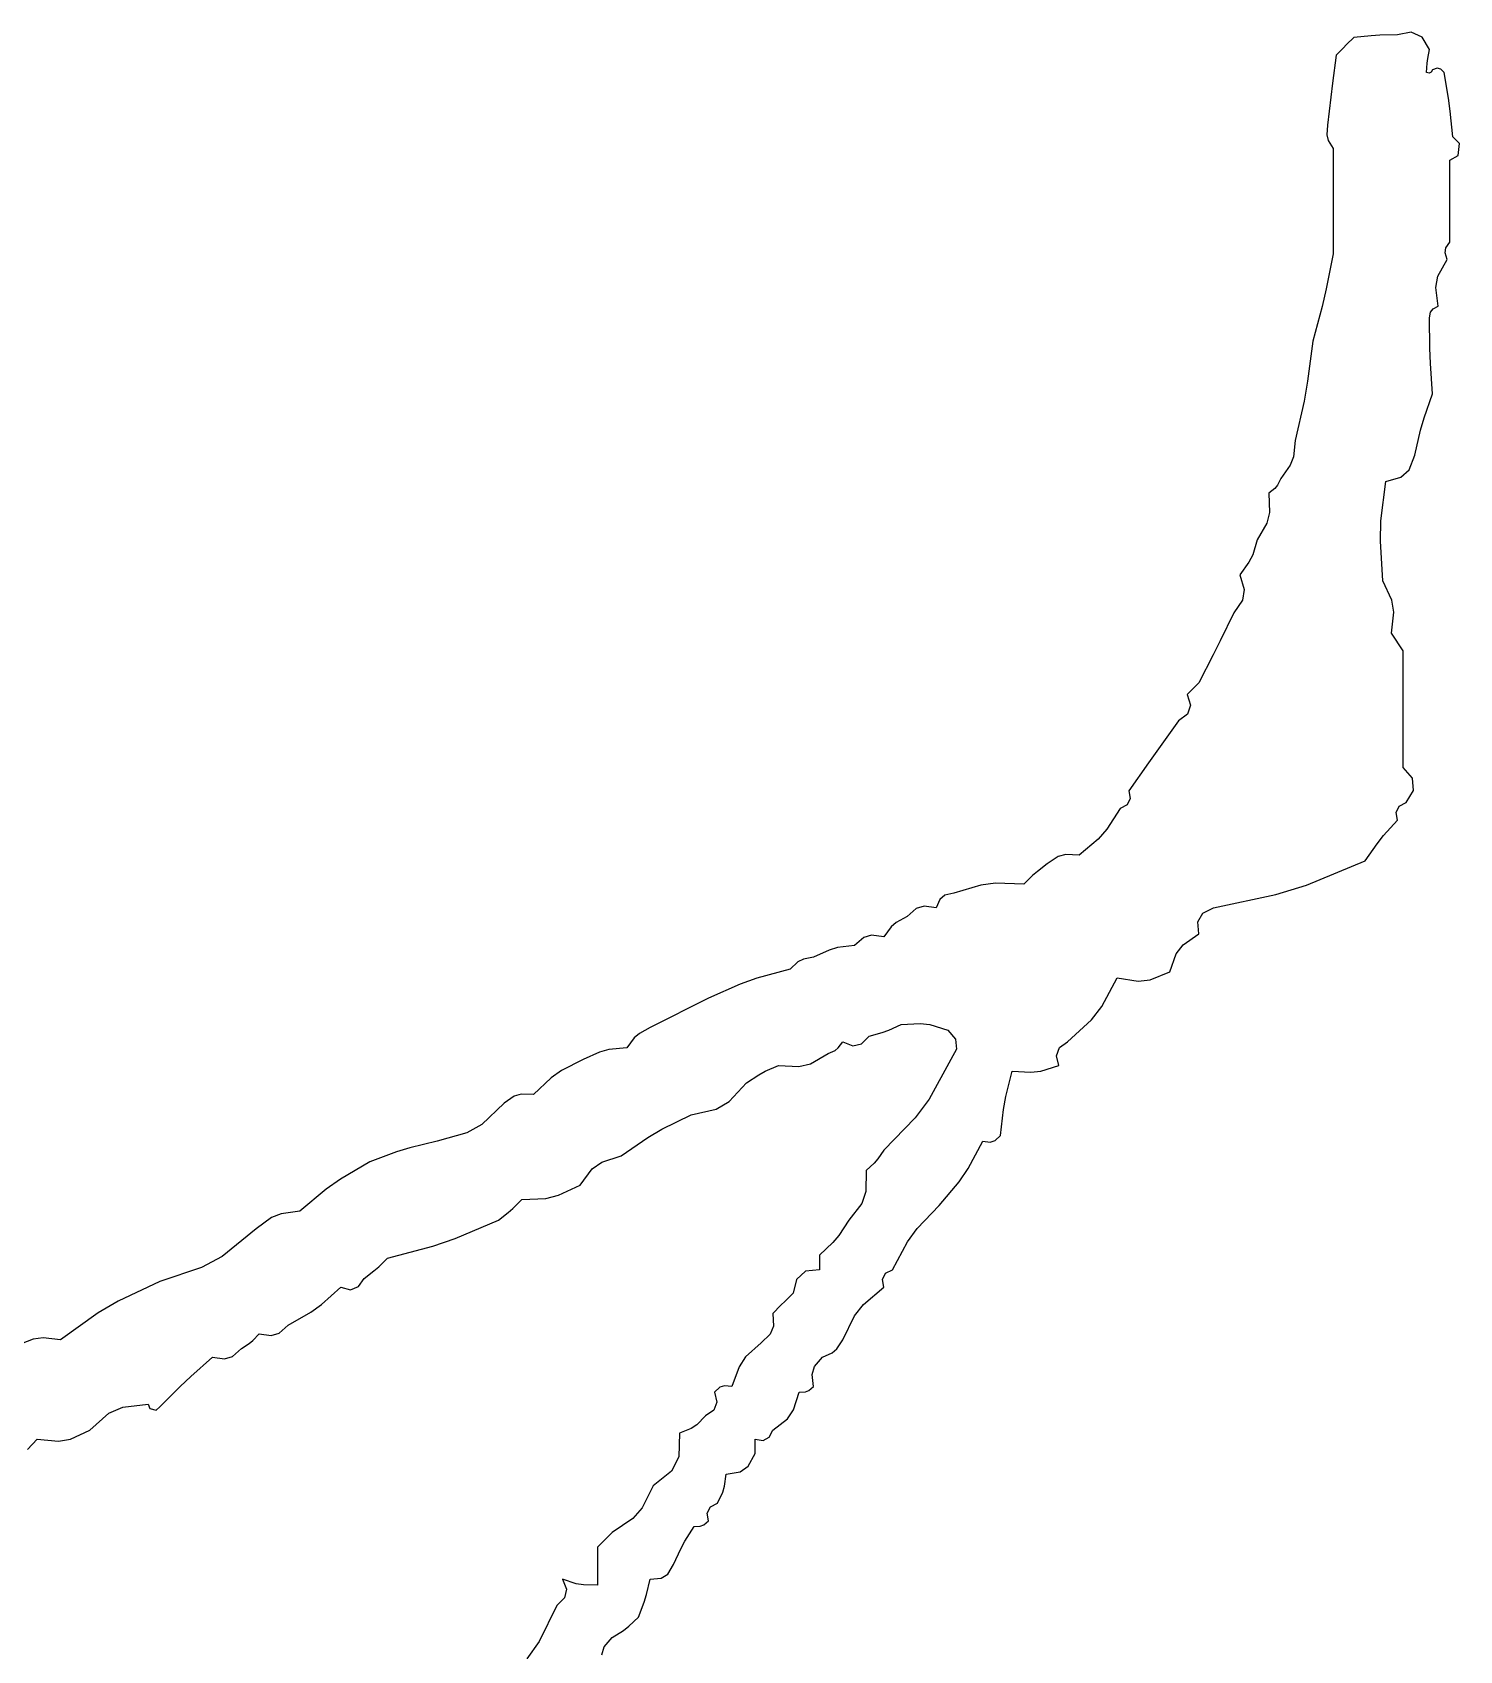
# Model space of a CAD drawing. Header units: inches. Extents: x 0 to 508000, y 0 to 738838.
# Drawn here: x 245295.1 to 245425.3, y 318234.3 to 318381.9 of the extents above; entities that cross this region are included whole.
import ezdxf

# ---------------------------------------------------------------- set-up
doc = ezdxf.new("R2010")
doc.units = ezdxf.units.IN
doc.header["$LTSCALE"] = 1000
doc.header["$MEASUREMENT"] = 0
doc.layers.get('0').update_dxf_attribs({"true_color": 0xffffff})
doc.layers.add('TK-TEXT', color=4, linetype='Continuous', true_color=0x00ffff)

# ---------------------------------------------------------------- blocks, each defined once
blk = doc.blocks.new('A$C4E5A0049')
at = {"lineweight": -3}
for p, q in [((25.3536, 18.2931), (25.3452, 18.2847)), ((25.3703, 18.3097), (25.3536, 18.2931)), ((25.4118, 18.3144), (25.3703, 18.3097)), ((25.4327, 18.3158), (25.4118, 18.3144)), ((25.4744, 18.3167), (25.4327, 18.3158)), ((25.5075, 18.3225), (25.4744, 18.3167)), ((25.5335, 18.3107), (25.5075, 18.3225)), ((25.5509, 18.2819), (25.5335, 18.3107)), ((25.3286, 18.268), (25.3202, 18.2014)), ((25.3452, 18.2847), (25.3286, 18.268)), ((25.5454, 18.2487), (25.5468, 18.2599)), ((25.5468, 18.2599), (25.5509, 18.2819)), ((25.5439, 18.2264), (25.5454, 18.2487)), ((25.5501, 18.2255), (25.5439, 18.2264)), ((25.5548, 18.2279), (25.5501, 18.2255)), ((25.5578, 18.2333), (25.5548, 18.2279)), ((25.5686, 18.2372), (25.5578, 18.2333)), ((25.5779, 18.2349), (25.5686, 18.2372)), ((25.5856, 18.2264), (25.5779, 18.2349)), ((25.5959, 18.1655), (25.5856, 18.2264)), ((25.3202, 18.2014), (25.3161, 18.168)), ((25.3161, 18.168), (25.3077, 18.1013)), ((25.6001, 18.1349), (25.5959, 18.1655)), ((25.6064, 18.0736), (25.6001, 18.1349)), ((25.3077, 18.1013), (25.3061, 18.0785)), ((25.3061, 18.0785), (25.3094, 18.0652)), ((25.3094, 18.0652), (25.3216, 18.0458)), ((25.6225, 18.058), (25.6064, 18.0736)), ((25.6189, 18.0292), (25.6225, 18.058)), ((25.3216, 18.0458), (25.3216, 17.9458)), ((25.5995, 18.018), (25.6189, 18.0292)), ((25.5995, 17.9402), (25.5995, 18.018)), ((25.3216, 17.9458), (25.3216, 17.8957)), ((25.5995, 17.9013), (25.5995, 17.9402)), ((25.3216, 17.8957), (25.3216, 17.7957)), ((25.5995, 17.8235), (25.5995, 17.9013)), ((25.3216, 17.7957), (25.3047, 17.7118)), ((25.588, 17.7981), (25.5899, 17.8096)), ((25.5925, 17.7818), (25.588, 17.7981)), ((25.5899, 17.8096), (25.5995, 17.8235)), ((25.5709, 17.7421), (25.5925, 17.7818)), ((25.3047, 17.7118), (25.295, 17.6701)), ((25.5659, 17.7156), (25.5709, 17.7421)), ((25.5717, 17.6707), (25.5659, 17.7156)), ((25.295, 17.6701), (25.273, 17.5873)), ((25.5509, 17.6429), (25.5534, 17.6566)), ((25.5514, 17.5706), (25.5509, 17.6429)), ((25.5534, 17.6566), (25.5593, 17.6644)), ((25.5593, 17.6644), (25.5717, 17.6707)), ((25.273, 17.5873), (25.2605, 17.4922)), ((25.5528, 17.5344), (25.5514, 17.5706)), ((25.5578, 17.4623), (25.5528, 17.5344)), ((25.2605, 17.4922), (25.2521, 17.4448)), ((25.2521, 17.4448), (25.2313, 17.3512)), ((25.5378, 17.405), (25.5578, 17.4623)), ((25.5294, 17.3757), (25.5378, 17.405)), ((25.5161, 17.3164), (25.5294, 17.3757)), ((25.2313, 17.3512), (25.227, 17.3127)), ((25.2191, 17.2923), (25.1966, 17.2609)), ((25.227, 17.3127), (25.2191, 17.2923)), ((25.5022, 17.2817), (25.5161, 17.3164)), ((25.1966, 17.2609), (25.1891, 17.2447)), ((25.4353, 17.1601), (25.4467, 17.2539)), ((25.4467, 17.2539), (25.4826, 17.2641)), ((25.4826, 17.2641), (25.5022, 17.2817)), ((25.1829, 17.237), (25.1688, 17.2261)), ((25.1688, 17.2261), (25.17, 17.1803)), ((25.1891, 17.2447), (25.1829, 17.237)), ((25.17, 17.1803), (25.1636, 17.1549)), ((25.1636, 17.1549), (25.141, 17.115)), ((25.4339, 17.1121), (25.4353, 17.1601)), ((25.141, 17.115), (25.13, 17.0794)), ((25.4397, 17.0178), (25.4339, 17.1121)), ((25.1212, 17.0618), (25.0994, 17.0317)), ((25.13, 17.0794), (25.1212, 17.0618)), ((25.0994, 17.0317), (25.1096, 16.9966)), ((25.4611, 16.9718), (25.4397, 17.0178)), ((25.1096, 16.9966), (25.1058, 16.9718)), ((25.0855, 16.9414), (25.0523, 16.8746)), ((25.1058, 16.9718), (25.0855, 16.9414)), ((25.4606, 16.8927), (25.4659, 16.9432)), ((25.4659, 16.9432), (25.4611, 16.9718)), ((25.0523, 16.8746), (25.0357, 16.8412)), ((25.4717, 16.8761), (25.4606, 16.8927)), ((25.4772, 16.8677), (25.4717, 16.8761)), ((25.4883, 16.8511), (25.4772, 16.8677)), ((25.0357, 16.8412), (25.0021, 16.7747)), ((25.4883, 16.7399), (25.4883, 16.8511)), ((24.9854, 16.758), (24.9743, 16.7469)), ((24.991, 16.7635), (24.9854, 16.758)), ((25.0021, 16.7747), (24.991, 16.7635)), ((24.9743, 16.7469), (24.9816, 16.7215)), ((24.9816, 16.7215), (24.9745, 16.7003)), ((25.4883, 16.6844), (25.4883, 16.7399)), ((24.9535, 16.6844), (24.9057, 16.6181)), ((24.9745, 16.7003), (24.9535, 16.6844)), ((25.4883, 16.5732), (25.4883, 16.6844)), ((24.9057, 16.6181), (24.8821, 16.5847)), ((24.8821, 16.5847), (24.8354, 16.5177)), ((25.5101, 16.5478), (25.4883, 16.5732)), ((24.8354, 16.5177), (24.8386, 16.4993)), ((25.4953, 16.4899), (25.5126, 16.5185)), ((25.5126, 16.5185), (25.5101, 16.5478)), ((24.8312, 16.4844), (24.8146, 16.476)), ((24.8386, 16.4993), (24.8312, 16.4844)), ((25.4713, 16.4666), (25.4787, 16.4814)), ((25.4787, 16.4814), (25.4953, 16.4899)), ((24.8146, 16.476), (24.7827, 16.4263)), ((25.4416, 16.4112), (25.4744, 16.4482)), ((25.4744, 16.4482), (25.4713, 16.4666)), ((24.7624, 16.403), (24.7173, 16.3648)), ((24.7827, 16.4263), (24.7624, 16.403)), ((25.4262, 16.3916), (25.4416, 16.4112)), ((24.6857, 16.3667), (24.6672, 16.3617)), ((24.7173, 16.3648), (24.6857, 16.3667)), ((25.398, 16.3509), (25.4262, 16.3916)), ((24.6175, 16.326), (24.6063, 16.3162)), ((24.6409, 16.344), (24.6175, 16.326)), ((24.6672, 16.3617), (24.6409, 16.344)), ((25.2582, 16.2936), (25.398, 16.3509)), ((24.4831, 16.2937), (24.4186, 16.2745)), ((24.5182, 16.2981), (24.4831, 16.2937)), ((24.5854, 16.2954), (24.5182, 16.2981)), ((24.6063, 16.3162), (24.5854, 16.2954)), ((25.1848, 16.271), (25.2582, 16.2936)), ((24.3858, 16.2596), (24.377, 16.2398)), ((24.3976, 16.2694), (24.3858, 16.2596)), ((24.4186, 16.2745), (24.3976, 16.2694)), ((25.0368, 16.2398), (25.1848, 16.271)), ((24.3075, 16.219), (24.2817, 16.2046)), ((24.3293, 16.2381), (24.3075, 16.219)), ((24.3482, 16.2438), (24.3293, 16.2381)), ((24.377, 16.2398), (24.3482, 16.2438)), ((24.9998, 16.2058), (25.0114, 16.2267)), ((25.0114, 16.2267), (25.0368, 16.2398)), ((24.2232, 16.1743), (24.2043, 16.1686)), ((24.2519, 16.1703), (24.2232, 16.1743)), ((24.2696, 16.194), (24.2519, 16.1703)), ((24.2817, 16.2046), (24.2696, 16.194)), ((24.9646, 16.1514), (25.0021, 16.1773)), ((25.0021, 16.1773), (24.9998, 16.2058)), ((24.1218, 16.1391), (24.0852, 16.1217)), ((24.1423, 16.145), (24.1218, 16.1391)), ((24.1825, 16.1495), (24.1423, 16.145)), ((24.2043, 16.1686), (24.1825, 16.1495)), ((24.948, 16.1299), (24.9646, 16.1514)), ((24.0297, 16.0939), (23.95, 16.0721)), ((24.0478, 16.1109), (24.0297, 16.0939)), ((24.0608, 16.1174), (24.0478, 16.1109)), ((24.0852, 16.1217), (24.0608, 16.1174)), ((24.9327, 16.087), (24.948, 16.1299)), ((23.9107, 16.058), (23.8352, 16.0245)), ((23.95, 16.0721), (23.9107, 16.058)), ((24.7711, 16.005), (24.8076, 16.0731)), ((24.8076, 16.0731), (24.8573, 16.0651)), ((24.8573, 16.0651), (24.8859, 16.0683)), ((24.8859, 16.0683), (24.9327, 16.087)), ((23.8352, 16.0245), (23.7796, 15.9967)), ((23.7518, 15.9828), (23.6963, 15.955)), ((23.7796, 15.9967), (23.7518, 15.9828)), ((24.7462, 15.9728), (24.7711, 16.005)), ((23.6705, 15.9407), (23.6584, 15.9301)), ((23.6963, 15.955), (23.6705, 15.9407)), ((24.2172, 15.9342), (24.2485, 15.943)), ((24.2485, 15.943), (24.264, 15.9486)), ((24.264, 15.9486), (24.2936, 15.962)), ((24.2936, 15.962), (24.3383, 15.9645)), ((24.3383, 15.9645), (24.362, 15.9616)), ((24.362, 15.9616), (24.4048, 15.9481)), ((24.4048, 15.9481), (24.423, 15.927)), ((24.6895, 15.9203), (24.7462, 15.9728)), ((23.5978, 15.9022), (23.5758, 15.8964)), ((23.6407, 15.9064), (23.5978, 15.9022)), ((23.6584, 15.9301), (23.6407, 15.9064)), ((24.1361, 15.9), (24.1438, 15.9062)), ((24.1438, 15.9062), (24.1547, 15.9203)), ((24.1547, 15.9203), (24.1786, 15.9112)), ((24.1786, 15.9112), (24.1994, 15.9158)), ((24.1994, 15.9158), (24.2172, 15.9342)), ((24.4255, 15.9029), (24.4117, 15.8786)), ((24.423, 15.927), (24.4255, 15.9029)), ((24.6629, 15.8877), (24.67, 15.9068)), ((24.67, 15.9068), (24.6895, 15.9203)), ((23.5365, 15.8786), (23.4849, 15.8526)), ((23.5758, 15.8964), (23.5365, 15.8786)), ((23.9699, 15.8509), (24.0019, 15.8647)), ((24.0019, 15.8647), (24.0503, 15.862)), ((24.0503, 15.862), (24.0778, 15.8685)), ((24.0778, 15.8685), (24.12, 15.8925)), ((24.12, 15.8925), (24.1361, 15.9)), ((24.4117, 15.8786), (24.3602, 15.7845)), ((24.626, 15.8512), (24.6687, 15.8647)), ((24.6687, 15.8647), (24.6629, 15.8877)), ((23.4602, 15.8352), (23.4184, 15.7953)), ((23.4849, 15.8526), (23.4602, 15.8352)), ((23.9255, 15.823), (23.9544, 15.8425)), ((23.9544, 15.8425), (23.9699, 15.8509)), ((24.5429, 15.7905), (24.5576, 15.8508)), ((24.5576, 15.8508), (24.6023, 15.8483)), ((24.6023, 15.8483), (24.626, 15.8512)), ((23.3727, 15.7911), (23.349, 15.7744)), ((23.3894, 15.7961), (23.3727, 15.7911)), ((23.4184, 15.7953), (23.3894, 15.7961)), ((23.884, 15.7783), (23.9255, 15.823)), ((24.5373, 15.7597), (24.5429, 15.7905)), ((23.349, 15.7744), (23.2955, 15.7241)), ((23.7935, 15.7466), (23.853, 15.7603)), ((23.853, 15.7603), (23.884, 15.7783)), ((24.3602, 15.7845), (24.327, 15.7399)), ((24.5298, 15.698), (24.5373, 15.7597)), ((23.2955, 15.7241), (23.2599, 15.704)), ((23.6905, 15.6931), (23.7242, 15.7127)), ((23.7242, 15.7127), (23.7935, 15.7466)), ((24.327, 15.7399), (24.2519, 15.6633)), ((23.1892, 15.6841), (23.1243, 15.6685)), ((23.2599, 15.704), (23.1892, 15.6841)), ((23.6268, 15.6494), (23.6905, 15.6931)), ((24.453, 15.619), (24.4881, 15.6841)), ((24.4881, 15.6841), (24.5056, 15.6821)), ((24.5056, 15.6821), (24.517, 15.686)), ((24.517, 15.686), (24.5298, 15.698)), ((23.0294, 15.6355), (22.9589, 15.5943)), ((23.0921, 15.6587), (23.0294, 15.6355)), ((23.1243, 15.6685), (23.0921, 15.6587)), ((23.5582, 15.6182), (23.5813, 15.6347)), ((23.5813, 15.6347), (23.6268, 15.6494)), ((24.2291, 15.632), (24.2103, 15.6147)), ((24.2377, 15.642), (24.2291, 15.632)), ((24.2519, 15.6633), (24.2377, 15.642)), ((22.9589, 15.5943), (22.925, 15.5703)), ((23.5296, 15.5799), (23.5582, 15.6182)), ((24.2103, 15.6147), (24.2096, 15.5646)), ((24.4317, 15.5878), (24.453, 15.619)), ((22.925, 15.5703), (22.8627, 15.5174)), ((23.4478, 15.5481), (23.4777, 15.5556)), ((23.4777, 15.5556), (23.5296, 15.5799)), ((24.2096, 15.5646), (24.1995, 15.536)), ((24.3839, 15.5313), (24.4317, 15.5878)), ((22.8627, 15.5174), (22.8182, 15.5118)), ((23.3585, 15.5146), (23.3697, 15.5244)), ((23.3697, 15.5244), (23.3906, 15.5452)), ((23.3906, 15.5452), (23.4478, 15.5481)), ((24.1995, 15.536), (24.1686, 15.4966)), ((24.3316, 15.4768), (24.3839, 15.5313)), ((22.7947, 15.5024), (22.7585, 15.4757)), ((22.8182, 15.5118), (22.7947, 15.5024)), ((23.2324, 15.4529), (23.3351, 15.4966)), ((23.3351, 15.4966), (23.3585, 15.5146)), ((24.1686, 15.4966), (24.145, 15.4601)), ((22.7585, 15.4757), (22.6773, 15.4101)), ((23.179, 15.4347), (23.2324, 15.4529)), ((24.1307, 15.443), (24.0991, 15.4132)), ((24.145, 15.4601), (24.1307, 15.443)), ((24.2728, 15.3785), (24.3086, 15.4451)), ((24.3086, 15.4451), (24.3316, 15.4768)), ((22.6773, 15.4101), (22.6285, 15.3835)), ((23.0501, 15.3855), (23.0711, 15.4063)), ((23.0711, 15.4063), (23.179, 15.4347)), ((24.0991, 15.4132), (24.0991, 15.3993)), ((22.6285, 15.3835), (22.5293, 15.3507)), ((23.0156, 15.3577), (23.0389, 15.3757)), ((23.0389, 15.3757), (23.0501, 15.3855)), ((24.0659, 15.3747), (24.0443, 15.3555)), ((24.0991, 15.3785), (24.0659, 15.3747)), ((24.0991, 15.3993), (24.0991, 15.3924)), ((24.0991, 15.3924), (24.0991, 15.3785)), ((24.2488, 15.3552), (24.2562, 15.37)), ((24.2562, 15.37), (24.2728, 15.3785)), ((22.5293, 15.3507), (22.4303, 15.3038)), ((22.9139, 15.2958), (22.96, 15.3368)), ((22.96, 15.3368), (22.983, 15.331)), ((22.983, 15.331), (23.002, 15.3382)), ((23.002, 15.3382), (23.0156, 15.3577)), ((24.0443, 15.3555), (24.0366, 15.3229)), ((24.2035, 15.2959), (24.2519, 15.3368)), ((24.2519, 15.3368), (24.2488, 15.3552)), ((22.4303, 15.3038), (22.3823, 15.2756)), ((22.8884, 15.2773), (22.9139, 15.2958)), ((24.0074, 15.2938), (23.988, 15.2743)), ((24.0172, 15.3035), (24.0074, 15.2938)), ((24.0366, 15.3229), (24.0172, 15.3035)), ((24.1824, 15.2688), (24.2035, 15.2959)), ((22.3823, 15.2756), (22.2932, 15.2118)), ((22.8131, 15.2274), (22.835, 15.2465)), ((22.835, 15.2465), (22.8884, 15.2773)), ((23.988, 15.2743), (23.9898, 15.2444)), ((24.1547, 15.2118), (24.1824, 15.2688)), ((22.2282, 15.2132), (22.189, 15.1979)), ((22.2514, 15.2162), (22.2282, 15.2132)), ((22.2932, 15.2118), (22.2514, 15.2162)), ((22.742, 15.2027), (22.7506, 15.2099)), ((22.7506, 15.2099), (22.7655, 15.2257)), ((22.7655, 15.2257), (22.7942, 15.2217)), ((22.7942, 15.2217), (22.8131, 15.2274)), ((23.9821, 15.2252), (23.9602, 15.2049)), ((23.9898, 15.2444), (23.9821, 15.2252)), ((24.1407, 15.1903), (24.1547, 15.2118)), ((22.6029, 15.1245), (22.6544, 15.1701)), ((22.6544, 15.1701), (22.6831, 15.1662)), ((22.6831, 15.1662), (22.702, 15.1718)), ((22.702, 15.1718), (22.7238, 15.191)), ((22.7238, 15.191), (22.742, 15.2027)), ((23.9233, 15.171), (23.9079, 15.1477)), ((23.9602, 15.2049), (23.9233, 15.171)), ((24.087, 15.1483), (24.1061, 15.1701)), ((24.1061, 15.1701), (24.1294, 15.1807)), ((24.1294, 15.1807), (24.1407, 15.1903)), ((23.9079, 15.1477), (23.8908, 15.1007)), ((24.0813, 15.1294), (24.087, 15.1483)), ((22.5293, 15.052), (22.5778, 15.1008)), ((22.5778, 15.1008), (22.6029, 15.1245)), ((23.8619, 15.0988), (23.8491, 15.0868)), ((23.8733, 15.1026), (23.8619, 15.0988)), ((23.8908, 15.1007), (23.8733, 15.1026)), ((24.0738, 15.0911), (24.0852, 15.1007)), ((24.0852, 15.1007), (24.0813, 15.1294)), ((22.441, 15.0517), (22.5015, 15.059)), ((22.5015, 15.059), (22.5055, 15.0483)), ((23.8549, 15.0637), (23.8477, 15.0447)), ((23.8491, 15.0868), (23.8549, 15.0637)), ((24.0375, 15.0448), (24.0505, 15.0868)), ((24.0505, 15.0868), (24.0654, 15.0877)), ((24.0654, 15.0877), (24.0738, 15.0911)), ((22.3626, 14.9965), (22.4082, 15.0369)), ((22.4082, 15.0369), (22.441, 15.0517)), ((22.5055, 15.0483), (22.5208, 15.0444)), ((22.5208, 15.0444), (22.5293, 15.052)), ((23.8282, 15.0312), (23.8073, 15.0096)), ((23.8477, 15.0447), (23.8282, 15.0312)), ((23.988, 14.9965), (24.0227, 15.0234)), ((24.0227, 15.0234), (24.0375, 15.0448)), ((22.3167, 14.9751), (22.3626, 14.9965)), ((23.7657, 14.9895), (23.7642, 14.9336)), ((23.7937, 15.0006), (23.7657, 14.9895)), ((23.8073, 15.0096), (23.7937, 15.0006)), ((23.9647, 14.9724), (23.9795, 14.9799)), ((23.9795, 14.9799), (23.988, 14.9965)), ((22.2142, 14.9511), (22.2376, 14.9756)), ((22.2376, 14.9756), (22.288, 14.9703)), ((22.288, 14.9703), (22.3167, 14.9751)), ((23.9295, 14.9115), (23.9463, 14.9409)), ((23.9463, 14.9617), (23.9463, 14.9756)), ((23.9463, 14.9756), (23.9647, 14.9724)), ((23.9463, 14.9548), (23.9463, 14.9617)), ((23.9463, 14.9409), (23.9463, 14.9548)), ((23.7642, 14.9336), (23.747, 14.8992)), ((23.9103, 14.898), (23.9295, 14.9115)), ((23.7032, 14.8645), (23.6769, 14.8116)), ((23.747, 14.8992), (23.7032, 14.8645)), ((23.8688, 14.8489), (23.8732, 14.8635)), ((23.8732, 14.8635), (23.8769, 14.8923)), ((23.8769, 14.8923), (23.9103, 14.898)), ((23.8394, 14.8144), (23.856, 14.8228)), ((23.856, 14.8228), (23.8688, 14.8489)), ((23.6549, 14.7865), (23.606, 14.7534)), ((23.6769, 14.8116), (23.6549, 14.7865)), ((23.832, 14.7995), (23.8394, 14.8144)), ((23.8352, 14.7811), (23.832, 14.7995)), ((23.606, 14.7534), (23.5921, 14.7395)), ((23.7789, 14.7324), (23.8005, 14.7673)), ((23.8005, 14.7673), (23.8154, 14.7682)), ((23.8154, 14.7682), (23.8237, 14.7715)), ((23.8237, 14.7715), (23.8352, 14.7811)), ((23.5851, 14.7325), (23.5712, 14.7186)), ((23.5712, 14.7186), (23.5712, 14.6825)), ((23.5921, 14.7395), (23.5851, 14.7325)), ((23.7518, 14.677), (23.7691, 14.7142)), ((23.7691, 14.7142), (23.7789, 14.7324)), ((23.5712, 14.6825), (23.5712, 14.6645)), ((23.7383, 14.6545), (23.7518, 14.677)), ((23.5199, 14.6313), (23.4879, 14.6422)), ((23.4879, 14.6422), (23.497, 14.6183)), ((23.5374, 14.6284), (23.5199, 14.6313)), ((23.5712, 14.6645), (23.5712, 14.6283)), ((23.6874, 14.6055), (23.6963, 14.6422)), ((23.6963, 14.6422), (23.7224, 14.6446)), ((23.7224, 14.6446), (23.7383, 14.6545)), ((23.4924, 14.5975), (23.474, 14.5797)), ((23.497, 14.6183), (23.4924, 14.5975)), ((23.5712, 14.6283), (23.5374, 14.6284)), ((23.6818, 14.5873), (23.6874, 14.6055)), ((23.474, 14.5797), (23.4319, 14.4939)), ((23.6685, 14.5519), (23.6818, 14.5873)), ((23.606, 14.5033), (23.6327, 14.5204)), ((23.6327, 14.5204), (23.6454, 14.5303)), ((23.6454, 14.5303), (23.6685, 14.5519)), ((23.4319, 14.4939), (23.4026, 14.4529)), ((23.5812, 14.4626), (23.5868, 14.4815)), ((23.5868, 14.4815), (23.606, 14.5033))]:
    blk.add_line(p, q, dxfattribs=at)
blk = doc.blocks.new('+A9S5D+9F')
at = {"layer": 'TK-TEXT', "xscale": 38.34000000000001, "yscale": 38.34000000000001}
blk.add_blockref('A$C4E5A0049', (107505.12, -5844.16), dxfattribs=at)

msp = doc.modelspace()

# ---------------------------------------------------------------- block references
msp.add_blockref('+A9S5D+9F', (136937.82, 323523.59))

doc.saveas('drawing.dxf')
